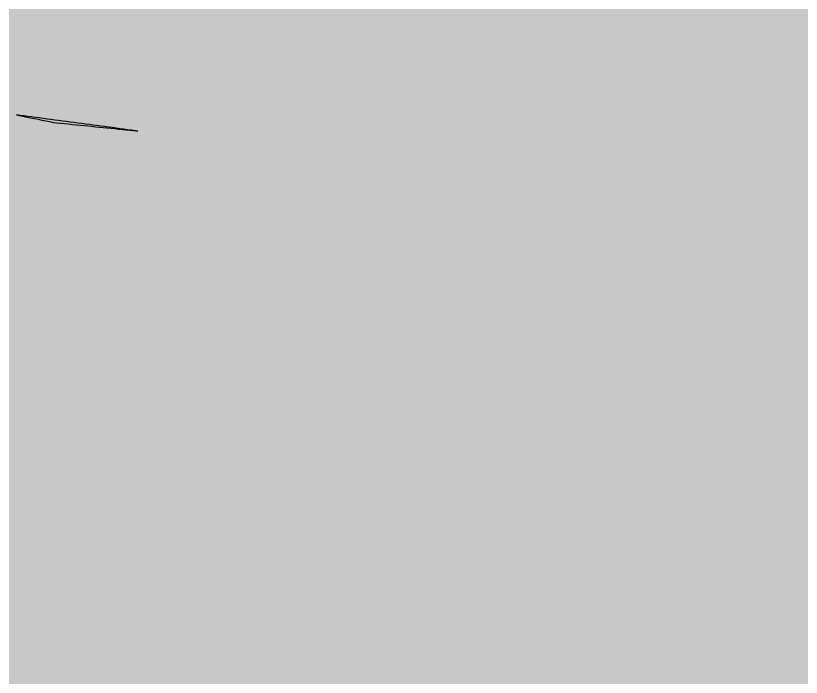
# Model space of a CAD drawing. Extents: x 0 to 1501, y 0 to 1722.
# Drawn here: x 106.284 to 108.047, y 1665.22 to 1666.705 of the extents above; entities that cross this region are included whole.
import ezdxf

# ---------------------------------------------------------------- set-up
doc = ezdxf.new("R2010")
doc.units = 0

msp = doc.modelspace()

# ---------------------------------------------------------------- hatches: boundary and pattern name
at = {"true_color": 0xf8f9fa}
msp.add_hatch(color=256, dxfattribs=at).paths.add_polyline_path([(0, 1722), (1280, 1722), (1280, 1002), (0, 1002)], flags=0)
at = {"true_color": 0xffffff}
for points in [[(0, 1722), (1280, 1722), (1280, 1656), (0, 1656)], [(106.368, 1666.4655), (106.3766, 1666.4646), (106.3853, 1666.4638), (106.3939, 1666.4629), (106.4025, 1666.462), (106.4112, 1666.4612), (106.4198, 1666.4603), (106.4285, 1666.4594), (106.4371, 1666.4586), (106.4457, 1666.4577), (106.4544, 1666.4568), (106.463, 1666.456), (106.4716, 1666.4551), (106.4803, 1666.4542), (106.4889, 1666.4534), (106.4975, 1666.4525), (106.5062, 1666.4516), (106.5148, 1666.4507), (106.5234, 1666.4498), (106.5321, 1666.4489), (106.5407, 1666.448), (106.5493, 1666.4471), (106.558, 1666.4462), (106.5524, 1666.4469), (106.5438, 1666.4481), (106.5352, 1666.4492), (106.5266, 1666.4504), (106.518, 1666.4515), (106.5094, 1666.4526), (106.5008, 1666.4538), (106.4922, 1666.4549), (106.4836, 1666.4561), (106.475, 1666.4572), (106.4664, 1666.4584), (106.4578, 1666.4595), (106.4492, 1666.4606), (106.4406, 1666.4618), (106.432, 1666.4629), (106.4233, 1666.4641), (106.4147, 1666.4652), (106.4061, 1666.4664), (106.3975, 1666.4675), (106.3889, 1666.4686), (106.3803, 1666.4698), (106.3717, 1666.4709), (106.3631, 1666.4721), (106.3545, 1666.4732), (106.3459, 1666.4743), (106.3373, 1666.4755), (106.3287, 1666.4766), (106.3201, 1666.4778), (106.3115, 1666.4789), (106.3029, 1666.4801), (106.2943, 1666.4812), (106.2857, 1666.4823), (106.2918, 1666.481), (106.3003, 1666.4793), (106.3089, 1666.4775), (106.3174, 1666.4759), (106.3259, 1666.4742), (106.3344, 1666.4726), (106.3429, 1666.4709), (106.3515, 1666.4692), (106.36, 1666.4676), (106.368, 1666.4655)]]:
    msp.add_hatch(color=256, dxfattribs=at).paths.add_polyline_path(points, flags=0)

# ---------------------------------------------------------------- linework, layer by layer
msp.add_lwpolyline([(106.368, 1666.4655), (106.3766, 1666.4646), (106.3853, 1666.4638), (106.3939, 1666.4629), (106.4025, 1666.462), (106.4112, 1666.4612), (106.4198, 1666.4603), (106.4285, 1666.4594), (106.4371, 1666.4586), (106.4457, 1666.4577), (106.4544, 1666.4568), (106.463, 1666.456), (106.4716, 1666.4551), (106.4803, 1666.4542), (106.4889, 1666.4534), (106.4975, 1666.4525), (106.5062, 1666.4516), (106.5148, 1666.4507), (106.5234, 1666.4498), (106.5321, 1666.4489), (106.5407, 1666.448), (106.5493, 1666.4471), (106.558, 1666.4462), (106.5524, 1666.4469), (106.5438, 1666.4481), (106.5352, 1666.4492), (106.5266, 1666.4504), (106.518, 1666.4515), (106.5094, 1666.4526), (106.5008, 1666.4538), (106.4922, 1666.4549), (106.4836, 1666.4561), (106.475, 1666.4572), (106.4664, 1666.4584), (106.4578, 1666.4595), (106.4492, 1666.4606), (106.4406, 1666.4618), (106.432, 1666.4629), (106.4233, 1666.4641), (106.4147, 1666.4652), (106.4061, 1666.4664), (106.3975, 1666.4675), (106.3889, 1666.4686), (106.3803, 1666.4698), (106.3717, 1666.4709), (106.3631, 1666.4721), (106.3545, 1666.4732), (106.3459, 1666.4743), (106.3373, 1666.4755), (106.3287, 1666.4766), (106.3201, 1666.4778), (106.3115, 1666.4789), (106.3029, 1666.4801), (106.2943, 1666.4812), (106.2857, 1666.4823), (106.2918, 1666.481), (106.3003, 1666.4793), (106.3089, 1666.4775), (106.3174, 1666.4759), (106.3259, 1666.4742), (106.3344, 1666.4726), (106.3429, 1666.4709), (106.3515, 1666.4692), (106.36, 1666.4676), (106.368, 1666.4655)], close=True, dxfattribs=at)

doc.saveas('drawing.dxf')
